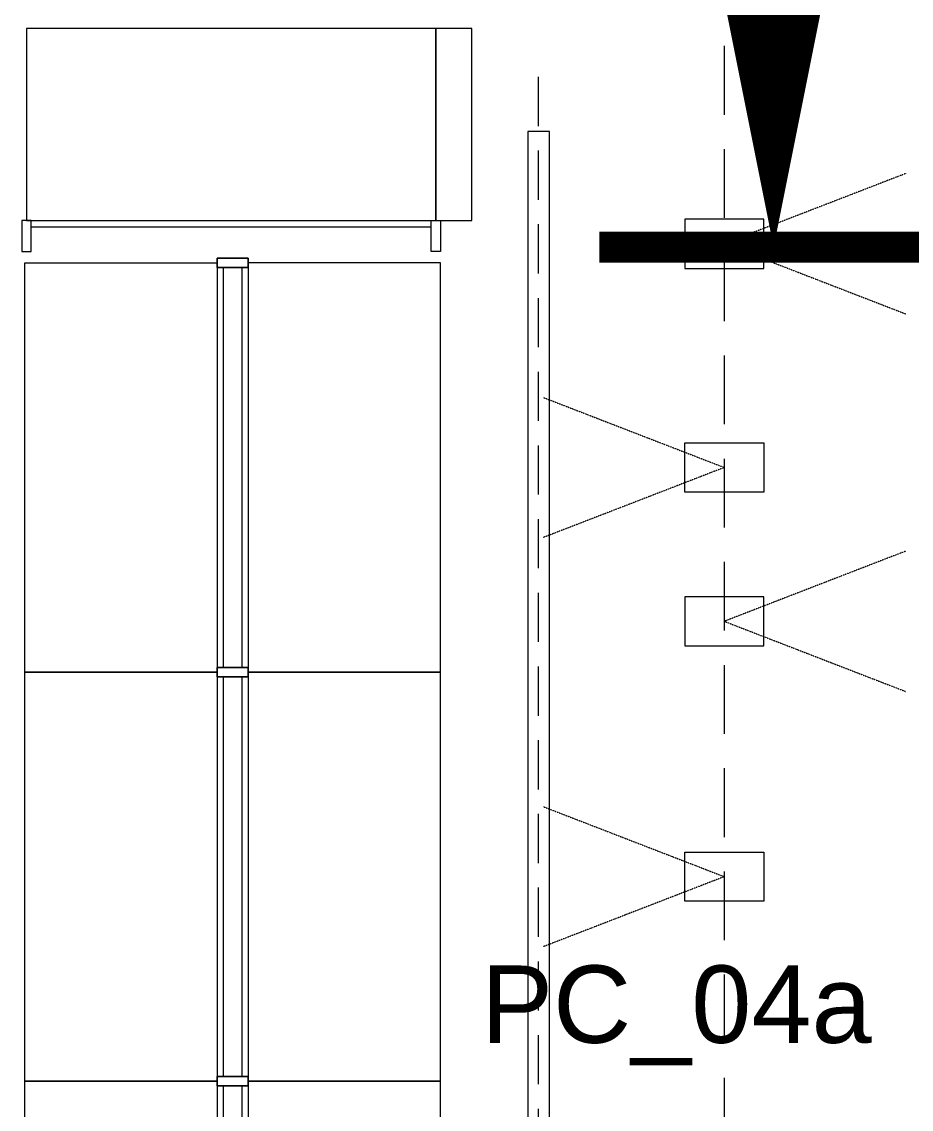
# Model space of a CAD drawing. Header units: millimetres. Extents: x -164867 to 807677, y -316775 to 513985.
# Drawn here: x 283669 to 286542, y 502144 to 505657 of the extents above; entities that cross this region are included whole.
import ezdxf

# ---------------------------------------------------------------- set-up
doc = ezdxf.new("R2010")
doc.units = ezdxf.units.MM
for name, pattern in [('CENTER2', [28.575, 19.05, -3.175, 3.175, -3.175]), ('EVENDASH', [0.25, 0.125, -0.125]), ('HIDDEN2', [4.7625, 3.175, -1.5875])]:
    doc.linetypes.add(name, pattern=pattern)
for name, color, linetype, lineweight in [('INT_0_isk_ZENKLAS', 1, 'Continuous', 13), ('INT_0_zymejimai', 1, 'Continuous', 9), ('INT_2_Sviesa_SAB_GENERALINIS SALES', 1, 'Continuous', 18), ('INT_2_Sviesa_SAB_PROZEKTORIAI', 1, 'Continuous', 18), ('TECHNO', 7, 'Continuous', 15)]:
    doc.layers.add(name, color=color, linetype=linetype, lineweight=lineweight)
doc.styles.add('GENERATED_STYLE_4', font='times.ttf')

# ---------------------------------------------------------------- blocks, each defined once
blk = doc.blocks.new('1.33m stelazs')
at = {"transparency": 33554669}
for points in [[(15602, 11320), (15602, 11420), (15632, 11420), (15632, 11320), (15602, 11320)], [(16954, 11320), (16954, 11420), (16924, 11420), (16924, 11320), (16954, 11320)], [(15617, 11320), (15617, 10699), (16939, 10699), (16939, 11320), (15617, 11320)], [(16924, 11340), (15632, 11340)]]:
    blk.add_lwpolyline(points, dxfattribs=at)
blk = doc.blocks.new('TECHNOLOGIJA Garmatnaya')
at = {"layer": 'TECHNO', "transparency": 33554687}
blk.add_lwpolyline([(37967.8, 47053), (38084.9, 47053), (38084.9, 47673), (37967.8, 47673)], close=True, dxfattribs=at)
for p, rotation in [((53584.8, 58372), 180), ((48681.8, 29976.5), 90), ((48681.8, 28654.5), 90), ((48681.8, 27332.5), 90)]:
    blk.add_blockref('1.33m stelazs', p, dxfattribs=dict(at, rotation=rotation))
at = {"layer": 'TECHNO', "transparency": 33554687, "xscale": -1, "rotation": 270}
for p in [(25941.8, 29976.5), (25941.8, 28654.5), (25941.8, 27332.5)]:
    blk.add_blockref('1.33m stelazs', p, dxfattribs=at)
blk = doc.blocks.new('Sviestuvas 3372mm')
at = {"transparency": 33554687}
blk.add_lwpolyline([(-1686, -35), (1686, -35), (1686, 35), (-1686, 35)], close=True, dxfattribs=at)
blk = doc.blocks.new('GEN SVIESTUVAI Garmatnaya')
at = {"layer": 'INT_2_Sviesa_SAB_GENERALINIS SALES', "linetype": 'HIDDEN2', "lineweight": 13, "ltscale": 50, "transparency": 33554687}
blk.add_line((38300, 3304.5), (38300, 47540.5), dxfattribs=at)
at = {"layer": 'INT_2_Sviesa_SAB_GENERALINIS SALES', "transparency": 33554687, "rotation": 90}
blk.add_blockref('Sviestuvas 3372mm', (38300, 45654.5), dxfattribs=at)
blk = doc.blocks.new('Sviestuvas prozektorius')
at = {"linetype": 'EVENDASH', "lineweight": 0, "ltscale": 2.5, "transparency": 33554687}
blk.add_lwpolyline([(-585.6, 226.6), (0, 0), (-585.6, -226.6)], dxfattribs=at)
at = {"transparency": 33554687}
blk.add_lwpolyline([(-127.6, -79.6), (-127.6, 79.6), (127.6, 79.6), (127.6, -79.6)], close=True, dxfattribs=at)
blk = doc.blocks.new('*U357')
at = {"layer": 'INT_2_Sviesa_SAB_PROZEKTORIAI', "linetype": 'HIDDEN2', "ltscale": 80, "transparency": 33554687, "xscale": -1, "rotation": 270}
blk.add_blockref('Sviestuvas prozektorius', (0, 229), dxfattribs=at)
blk = doc.blocks.new('PROZEKTORIAI Garmatnaya')
at = {"layer": 'INT_2_Sviesa_SAB_PROZEKTORIAI', "linetype": 'HIDDEN2', "ltscale": 70, "transparency": 33554687}
blk.add_lwpolyline([(38900, 48950), (38900, 40950)], dxfattribs=at)
at = {"layer": 'INT_2_Sviesa_SAB_PROZEKTORIAI', "color": 0, "linetype": 'ByBlock', "lineweight": -2, "transparency": 16777216, "rotation": 90}
for p in [(39129, 46977.5), (39129, 45757.5)]:
    blk.add_blockref('*U357', p, dxfattribs=at)
at = {"layer": 'INT_2_Sviesa_SAB_PROZEKTORIAI', "color": 0, "linetype": 'ByBlock', "lineweight": -2, "transparency": 16777216, "xscale": -1, "rotation": 270}
for p in [(38671, 46254.5), (38671, 44932.5)]:
    blk.add_blockref('*U357', p, dxfattribs=at)
blk = doc.blocks.new('ISKLOTINIU ZENKLAI Garmatnaya')
at = {"layer": 'INT_0_zymejimai', "color": 1, "transparency": 33554687}
blk.add_lwpolyline([(39059.4, 46966.2, 0, 300, 0), (39059.4, 47716.2, 0, 0, 0)], format="xyseb", dxfattribs=at)
at = {"layer": 'INT_0_zymejimai', "color": 1, "ltscale": 50, "transparency": 33554687, "const_width": 100}
blk.add_lwpolyline([(39607.4, 46966.2), (38495.8, 46966.2)], dxfattribs=at)
at = {"layer": 'INT_0_isk_ZENKLAS', "color": 1, "ltscale": 50, "transparency": 33554687, "insert": (38114, 44323.3), "char_height": 250, "width": 1220.839, "attachment_point": 7, "style": 'GENERATED_STYLE_4'}
blk.add_mtext('{\\fArial|b0|i0|c204|p34;РС_0\\fArial|b0|i0|c186|p34;4a}', dxfattribs=at)

msp = doc.modelspace()

# ---------------------------------------------------------------- block references
at = {"layer": 'TECHNO', "transparency": 33554687}
msp.add_blockref('TECHNOLOGIJA Garmatnaya', (247038.21, 457962.73), dxfattribs=at)

# ---------------------------------------------------------------- next in the draw order: block references
at = {"layer": 'INT_2_Sviesa_SAB_GENERALINIS SALES', "linetype": 'CENTER2', "lineweight": 25, "ltscale": 200, "transparency": 33554687}
msp.add_blockref('GEN SVIESTUVAI Garmatnaya', (247038.21, 457962.73), dxfattribs=at)

# ---------------------------------------------------------------- next in the draw order: block references
at = {"layer": 'INT_0_isk_ZENKLAS', "transparency": 33554687}
msp.add_blockref('ISKLOTINIU ZENKLAI Garmatnaya', (247038.21, 457962.73), dxfattribs=at)
at = {"layer": 'INT_2_Sviesa_SAB_PROZEKTORIAI', "transparency": 33554687}
msp.add_blockref('PROZEKTORIAI Garmatnaya', (247038.21, 457962.73), dxfattribs=at)

doc.saveas('drawing.dxf')
